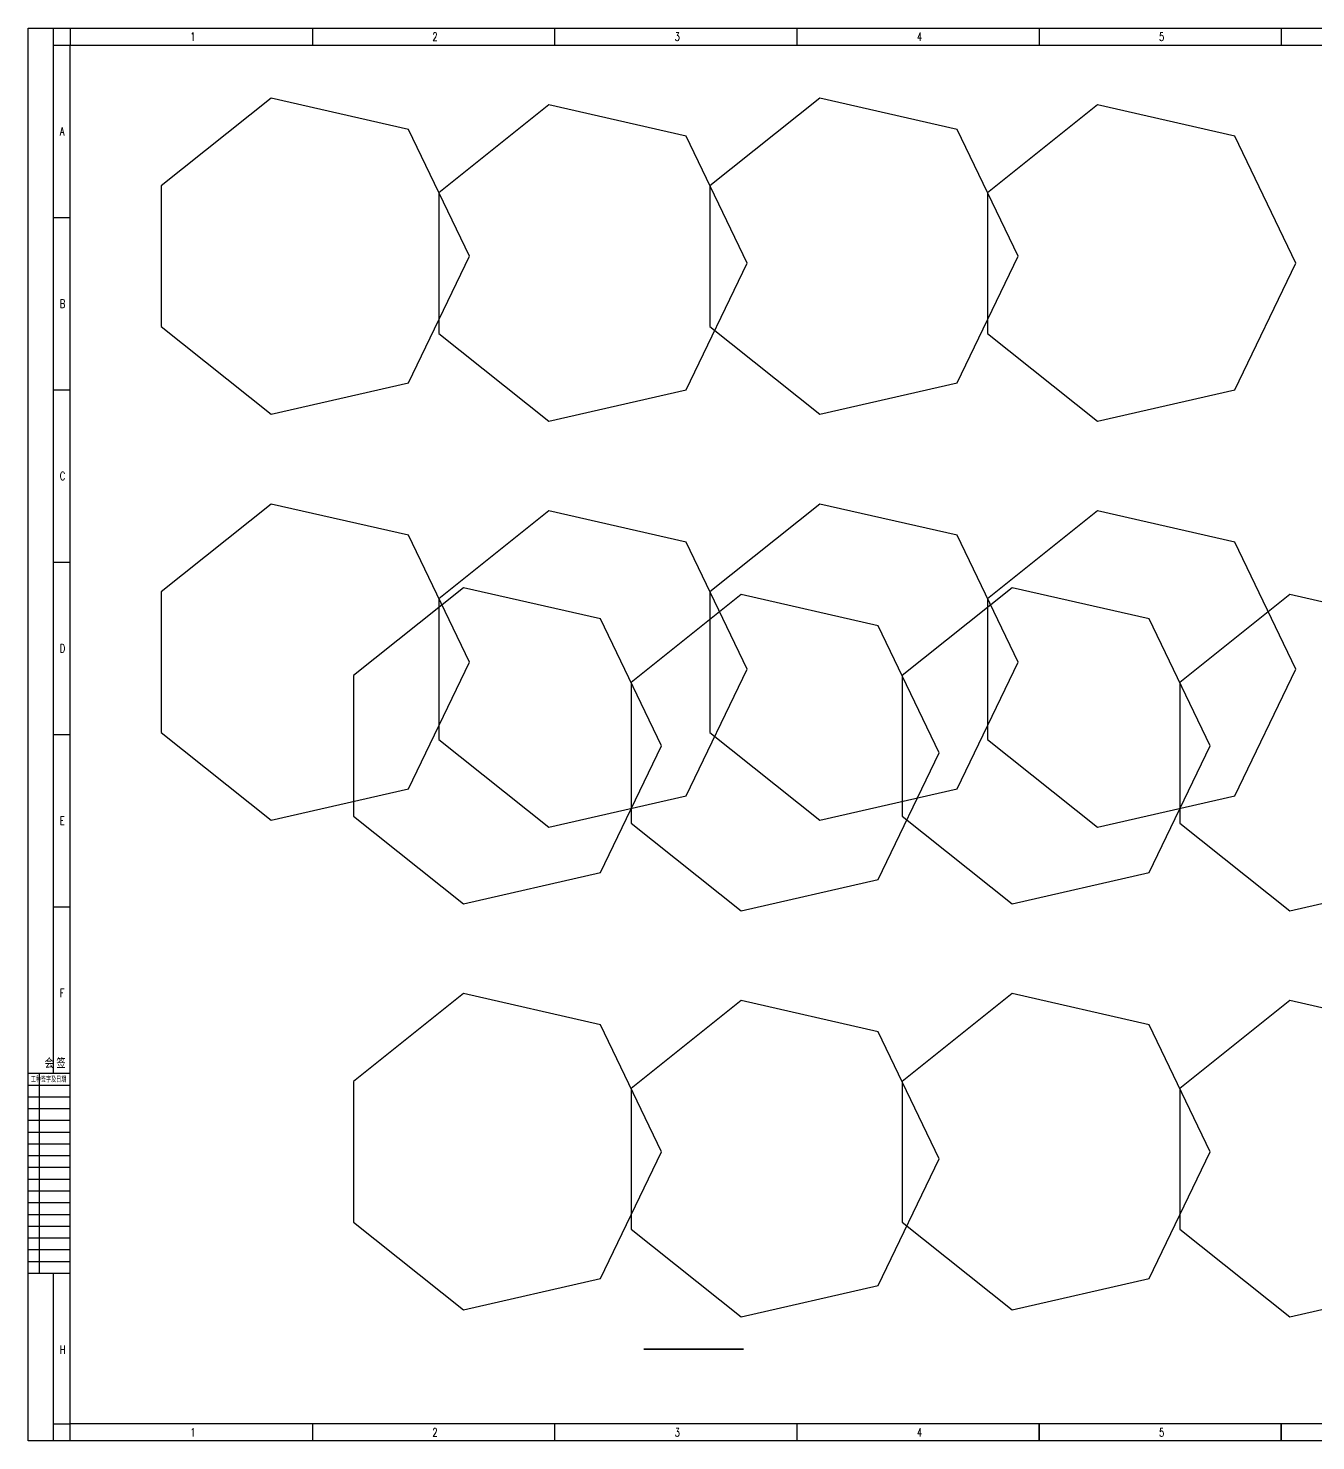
# Model space of a CAD drawing. Extents: x -383207 to 558143, y -95136 to 11777.
# Drawn here: x 296998 to 316166, y -93974 to -72949 of the extents above; entities that cross this region are included whole.
import ezdxf
from ezdxf.enums import TextEntityAlignment as Align

# ---------------------------------------------------------------- set-up
doc = ezdxf.new("R2010")
doc.units = 0
doc.layers.get('0').update_dxf_attribs({"linetype": 'CONTINUOUS'})
doc.layers.add('B版云线202106', color=2, linetype='CONTINUOUS')
doc.layers.add('文字', color=4, linetype='CONTINUOUS')
doc.styles.add('bine', font='binee.shx', dxfattribs={"width": 0.7, "bigfont": 'binec.shx'})
doc.styles.add('HZ', font='TXT.shx', dxfattribs={"width": 0.7, "bigfont": 'hz.shx'})

# ---------------------------------------------------------------- blocks, each defined once
blk = doc.blocks.new('会签')
at = {"color": 0}
for p, q in [((3629.69, -1305.73), (3604.69, -1305.73)), ((3611.37, -1424.73), (3611.37, -1305.73)), ((3629.69, -1312.73), (3604.69, -1312.73)), ((3629.69, -1319.73), (3604.69, -1319.73)), ((3629.69, -1326.73), (3604.69, -1326.73)), ((3629.69, -1333.73), (3604.69, -1333.73)), ((3629.69, -1340.73), (3604.69, -1340.73)), ((3629.69, -1347.73), (3604.69, -1347.73)), ((3629.69, -1354.73), (3604.69, -1354.73)), ((3629.69, -1361.73), (3604.69, -1361.73)), ((3629.69, -1368.73), (3604.69, -1368.73)), ((3629.69, -1375.73), (3604.69, -1375.73)), ((3629.69, -1382.73), (3604.69, -1382.73)), ((3629.69, -1389.73), (3604.69, -1389.73)), ((3629.69, -1396.73), (3604.69, -1396.73)), ((3629.69, -1403.73), (3604.69, -1403.73)), ((3629.69, -1410.73), (3604.69, -1410.73)), ((3629.69, -1417.73), (3604.69, -1417.73)), ((3629.69, -1424.73), (3604.69, -1424.73))]:
    blk.add_line(p, q, dxfattribs=at)
at = {"color": 0, "style": 'bine', "width": 0.7}
for s, height, p in [('会 签  ', 6, (3622.23, -1302.52)), ('工种签字及日期', 3.3, (3616.78, -1310.89))]:
    blk.add_text(s, height=height, dxfattribs=at).set_placement(p, align=Align.CENTER)
blk = doc.blocks.new('tk2')
at = {"color": 4, "flags": 128}
for points in [[(89525, -546808), (89525, -525783)], [(89525, -525783), (119250, -525783)], [(90150, -525783), (90150, -526033)], [(93756, -525783), (93756, -526033)], [(97362, -525783), (97362, -526033)], [(100968, -525783), (100968, -526033)], [(104574, -525783), (104574, -526033)], [(108180, -525783), (108180, -526033)], [(89900, -526033), (90150, -526033)], [(93756, -546558), (93756, -546808)], [(97362, -546558), (97362, -546808)], [(100968, -546558), (100968, -546808)], [(104574, -546558), (104574, -546808)], [(108180, -546558), (108180, -546808)], [(119250, -546808), (89525, -546808)]]:
    blk.add_lwpolyline(points, dxfattribs=at)
at = {"color": 4}
blk.add_lwpolyline([(89900, -541343), (89900, -525783)], dxfattribs=at)
at = {"flags": 128}
for points in [[(89900, -526033), (90150, -526033)], [(89900, -528599), (90150, -528599)], [(89900, -531165), (90150, -531165)], [(89900, -533730), (90150, -533730)], [(89900, -536296), (90150, -536296)], [(89900, -538862), (90150, -538862)], [(89900, -546558), (90150, -546558)], [(90150, -546808), (90150, -546558)], [(104574, -546808), (104574, -546558)], [(108180, -546808), (108180, -546558)]]:
    blk.add_lwpolyline(points, dxfattribs=at)
blk.add_lwpolyline([(90150, -526033), (118998, -526033), (118998, -546558), (90150, -546558)], close=True)
blk.add_lwpolyline([(89900, -546808), (89900, -544318)])
at = {"color": 0, "xscale": 25, "yscale": 25, "zscale": 25}
blk.add_blockref('会签', (-592, -508700), dxfattribs=at)
at = {"color": 0, "style": 'HZ', "width": 0.7}
for s, p in [('1', (91938, -525971)), ('2', (95544, -525971)), ('3', (99150, -525971)), ('4', (102756, -525971)), ('5', (106362, -525971)), ('A', (89996, -527379)), ('B', (89996, -529945)), ('C', (89996, -532510)), ('D', (89996, -535076)), ('E', (89996, -537641)), ('F', (89996, -540207)), ('H', (89996, -545515)), ('1', (91938, -546746)), ('2', (95544, -546746)), ('3', (99150, -546746)), ('4', (102756, -546746)), ('5', (106362, -546746))]:
    blk.add_text(s, height=125, dxfattribs=at).set_placement(p)

msp = doc.modelspace()

# ---------------------------------------------------------------- linework, layer by layer
for points in [[(296998.5, -72948.5), (326723.5, -72948.5), (326723.5, -93973.5), (296998.5, -93973.5)], [(303567.3, -76340.4), (302658.6, -74453.3), (300616.6, -73987.2), (298979.1, -75293.1), (298979.1, -77387.6), (300616.6, -78693.5), (302658.6, -78227.5)], [(311735.3, -76340.4), (310826.5, -74453.3), (308784.5, -73987.2), (307147, -75293.1), (307147, -77387.6), (308784.5, -78693.5), (310826.5, -78227.5)], [(307701.3, -76444.1), (306792.5, -74557), (304750.5, -74090.9), (303113, -75396.8), (303113, -77491.3), (304750.5, -78797.2), (306792.5, -78331.2)], [(315869.2, -76444.1), (314960.4, -74557), (312918.4, -74090.9), (311280.9, -75396.8), (311280.9, -77491.3), (312918.4, -78797.2), (314960.4, -78331.2)], [(303567.3, -82383.3), (302658.6, -80496.3), (300616.6, -80030.2), (298979.1, -81336.1), (298979.1, -83430.6), (300616.6, -84736.5), (302658.6, -84270.4)], [(311735.3, -82383.3), (310826.5, -80496.3), (308784.5, -80030.2), (307147, -81336.1), (307147, -83430.6), (308784.5, -84736.5), (310826.5, -84270.4)], [(307701.3, -82487), (306792.5, -80600), (304750.5, -80133.9), (303113, -81439.8), (303113, -83534.3), (304750.5, -84840.2), (306792.5, -84374.1)], [(315869.2, -82487), (314960.4, -80600), (312918.4, -80133.9), (311280.9, -81439.8), (311280.9, -83534.3), (312918.4, -84840.2), (314960.4, -84374.1)], [(306428, -83628.9), (305519.2, -81741.8), (303477.2, -81275.7), (301839.7, -82581.6), (301839.7, -84676.1), (303477.2, -85982), (305519.2, -85516)], [(314595.9, -83628.9), (313687.2, -81741.8), (311645.2, -81275.7), (310007.6, -82581.6), (310007.6, -84676.1), (311645.2, -85982), (313687.2, -85516)], [(310561.9, -83732.6), (309653.1, -81845.5), (307611.1, -81379.4), (305973.6, -82685.3), (305973.6, -84779.8), (307611.1, -86085.7), (309653.1, -85619.7)], [(318729.8, -83732.6), (317821.1, -81845.5), (315779.1, -81379.4), (314141.5, -82685.3), (314141.5, -84779.8), (315779.1, -86085.7), (317821.1, -85619.7)], [(306428, -89671.8), (305519.2, -87784.8), (303477.2, -87318.7), (301839.7, -88624.6), (301839.7, -90719.1), (303477.2, -92025), (305519.2, -91558.9)], [(310561.9, -89775.5), (309653.1, -87888.5), (307611.1, -87422.4), (305973.6, -88728.3), (305973.6, -90822.8), (307611.1, -92128.7), (309653.1, -91662.6)], [(314595.9, -89671.8), (313687.2, -87784.8), (311645.2, -87318.7), (310007.6, -88624.6), (310007.6, -90719.1), (311645.2, -92025), (313687.2, -91558.9)], [(318729.8, -89775.5), (317821.1, -87888.5), (315779.1, -87422.4), (314141.5, -88728.3), (314141.5, -90822.8), (315779.1, -92128.7), (317821.1, -91662.6)]]:
    msp.add_lwpolyline(points, close=True)
at = {"layer": '文字', "color": 4, "const_width": 25, "flags": 128}
msp.add_lwpolyline([(306163, -92612.7), (307649, -92612.7)], dxfattribs=at)

# ---------------------------------------------------------------- block references
at = {"layer": 'B版云线202106'}
msp.add_blockref('tk2', (207473.6, 452834.9), dxfattribs=at)

doc.saveas('drawing.dxf')
